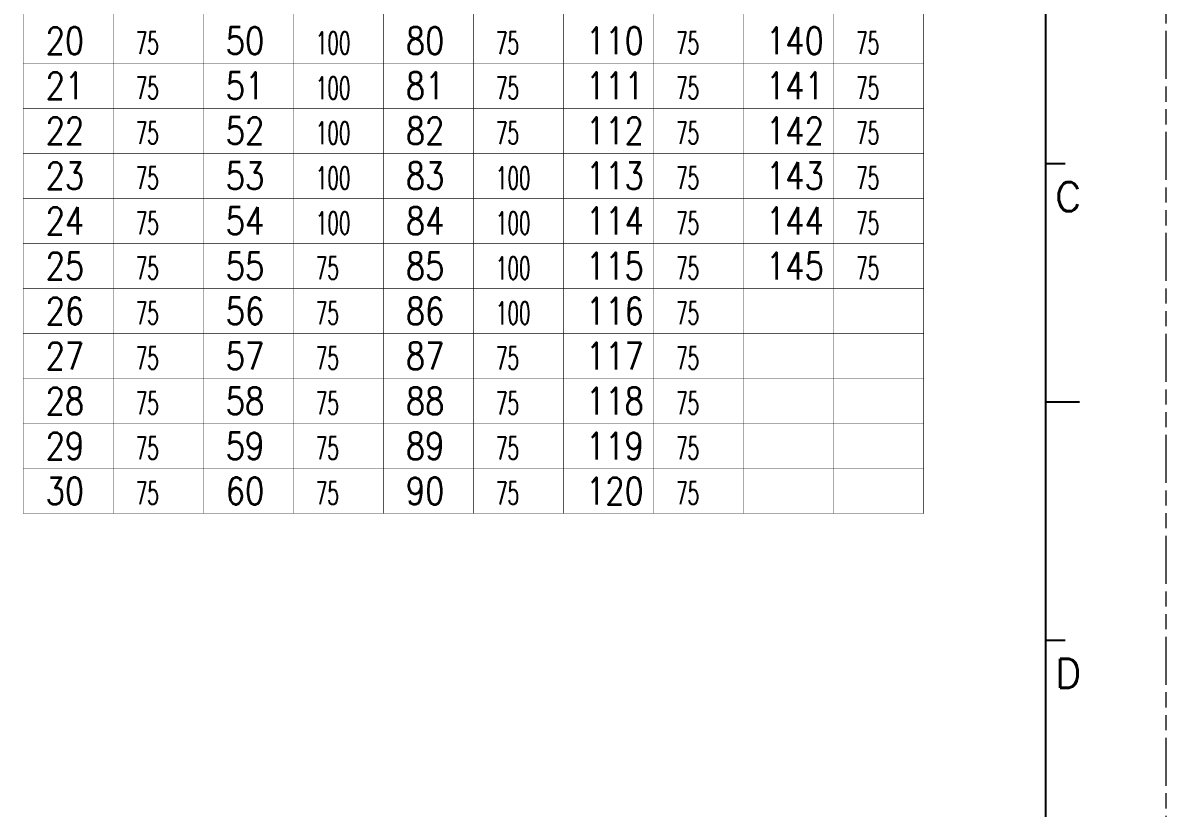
# Model space of a CAD drawing. Extents: x -945 to -170, y -475 to 73.
# Drawn here: x -396.5 to -170.1, y -319.1 to -163.5 of the extents above; entities that cross this region are included whole.
import ezdxf

# ---------------------------------------------------------------- set-up
doc = ezdxf.new("R2010")
doc.units = 0
doc.linetypes.add('PHANTOM', pattern=[29.5, 9.5, -1.5, 3, -1.5, 3, -1.5, 9.5])
doc.layers.get('0').update_dxf_attribs({"color": 9})
doc.layers.add('0PAPERF', color=2, linetype='PHANTOM', lineweight=0, plot=False)
doc.layers.add('a_area', color=3, linetype='Continuous')
doc.layers.add('biaozhu3', color=6, linetype='Continuous')
doc.styles.add('SIMPLEX', font='simplex.shx')
doc.styles.get("Standard").update_dxf_attribs({"font": 'txt.shx'})

# ---------------------------------------------------------------- blocks, each defined once
blk = doc.blocks.new('PAD_R9')
at = {"layer": 'a_area', "const_width": 0.5}
blk.add_lwpolyline([(0.25, 0, 1), (-0.25, 0, 1)], format="xyb", close=True, dxfattribs=at)

msp = doc.modelspace()

# ---------------------------------------------------------------- linework, layer by layer
for p, q in [((-193.9, -459.53), (-193.9, 44.66)), ((-193.9, -191.38), (-190.13, -191.38)), ((-193.9, -238.59), (-187.29, -238.59)), ((-193.9, -285.8), (-190.13, -285.8))]:
    msp.add_line(p, q)
at = {"layer": '0PAPERF'}
msp.add_line((-170.11, -474.63), (-170.11, 72.99), dxfattribs=at)
at = {"layer": 'biaozhu3', "linetype": 'Continuous', "const_width": 0.0892}
for points in [[(-396.5, 15.76), (-396.5, -260.7)], [(-378.67, 15.76), (-378.67, -260.7)], [(-360.83, 15.76), (-360.83, -260.7)], [(-343, 15.76), (-343, -260.7)], [(-325.16, 15.76), (-325.16, -260.7)], [(-307.32, 15.76), (-307.32, -260.7)], [(-289.49, 15.76), (-289.49, -260.7)], [(-271.65, 15.76), (-271.65, -260.7)], [(-253.82, 15.76), (-253.82, -260.7)], [(-235.98, 15.76), (-235.98, -260.7)], [(-218.14, 15.76), (-218.14, -260.7)], [(-396.5, -171.52), (-218.14, -171.52)], [(-396.5, -180.44), (-218.14, -180.44)], [(-396.5, -189.36), (-218.14, -189.36)], [(-396.5, -198.28), (-218.14, -198.28)], [(-396.5, -207.19), (-218.14, -207.19)], [(-396.5, -216.11), (-218.14, -216.11)], [(-396.5, -225.03), (-218.14, -225.03)], [(-396.5, -233.95), (-218.14, -233.95)], [(-396.5, -242.87), (-218.14, -242.87)], [(-396.5, -251.78), (-218.14, -251.78)], [(-396.5, -260.7), (-218.14, -260.7)]]:
    msp.add_lwpolyline(points, dxfattribs=at)

# ---------------------------------------------------------------- block references
at = {"layer": 'biaozhu3', "xscale": 0.08918015824722435, "yscale": 0.08918015824722435, "zscale": 8.918015824722435}
for p in [(-396.5, -171.52), (-218.14, -171.52), (-396.5, -180.44), (-218.14, -180.44), (-396.5, -189.36), (-218.14, -189.36), (-396.5, -198.28), (-218.14, -198.28), (-396.5, -207.19), (-218.14, -207.19), (-396.5, -216.11), (-218.14, -216.11), (-396.5, -225.03), (-218.14, -225.03), (-396.5, -233.95), (-218.14, -233.95), (-396.5, -242.87), (-218.14, -242.87), (-396.5, -251.78), (-218.14, -251.78), (-396.5, -260.7), (-396.5, -260.7), (-378.67, -260.7), (-360.83, -260.7), (-343, -260.7), (-325.16, -260.7), (-307.32, -260.7), (-289.49, -260.7), (-271.65, -260.7), (-253.82, -260.7), (-235.98, -260.7), (-218.14, -260.7), (-218.14, -260.7)]:
    msp.add_blockref('PAD_R9', p, dxfattribs=at)

# ---------------------------------------------------------------- texts
at = {"style": 'SIMPLEX'}
for s, p in [('C', (-192.07, -200.83)), ('D', (-192.07, -295.24))]:
    msp.add_text(s, height=5.74, dxfattribs=at).set_placement(p)
at = {"layer": 'biaozhu3'}
for s, height, width, p in [('20', 5.351, 0.833333, (-392.05, -169.74)), ('75', 4.459, 0.6, (-374.21, -169.74)), ('50', 5.351, 0.833333, (-356.37, -169.74)), ('100', 4.459, 0.6, (-338.54, -169.74)), ('80', 5.351, 0.833333, (-320.7, -169.74)), ('75', 4.459, 0.6, (-302.87, -169.74)), ('110', 5.351, 0.833333, (-285.03, -169.74)), ('75', 4.459, 0.6, (-267.19, -169.74)), ('140', 5.351, 0.833333, (-249.36, -169.74)), ('75', 4.459, 0.6, (-231.52, -169.74)), ('21', 5.351, 0.833333, (-392.05, -178.66)), ('75', 4.459, 0.6, (-374.21, -178.66)), ('51', 5.351, 0.833333, (-356.37, -178.66)), ('100', 4.459, 0.6, (-338.54, -178.66)), ('81', 5.351, 0.833333, (-320.7, -178.66)), ('75', 4.459, 0.6, (-302.87, -178.66)), ('111', 5.351, 0.833333, (-285.03, -178.66)), ('75', 4.459, 0.6, (-267.19, -178.66)), ('141', 5.351, 0.833333, (-249.36, -178.66)), ('75', 4.459, 0.6, (-231.52, -178.66)), ('22', 5.351, 0.833333, (-392.05, -187.57)), ('75', 4.459, 0.6, (-374.21, -187.57)), ('52', 5.351, 0.833333, (-356.37, -187.57)), ('100', 4.459, 0.6, (-338.54, -187.57)), ('82', 5.351, 0.833333, (-320.7, -187.57)), ('75', 4.459, 0.6, (-302.87, -187.57)), ('112', 5.351, 0.833333, (-285.03, -187.57)), ('75', 4.459, 0.6, (-267.19, -187.57)), ('142', 5.351, 0.833333, (-249.36, -187.57)), ('75', 4.459, 0.6, (-231.52, -187.57)), ('23', 5.351, 0.833333, (-392.05, -196.49)), ('75', 4.459, 0.6, (-374.21, -196.49)), ('53', 5.351, 0.833333, (-356.37, -196.49)), ('100', 4.459, 0.6, (-338.54, -196.49)), ('83', 5.351, 0.833333, (-320.7, -196.49)), ('100', 4.459, 0.6, (-302.87, -196.49)), ('113', 5.351, 0.833333, (-285.03, -196.49)), ('75', 4.459, 0.6, (-267.19, -196.49)), ('143', 5.351, 0.833333, (-249.36, -196.49)), ('75', 4.459, 0.6, (-231.52, -196.49)), ('24', 5.351, 0.833333, (-392.05, -205.41)), ('75', 4.459, 0.6, (-374.21, -205.41)), ('54', 5.351, 0.833333, (-356.37, -205.41)), ('100', 4.459, 0.6, (-338.54, -205.41)), ('84', 5.351, 0.833333, (-320.7, -205.41)), ('100', 4.459, 0.6, (-302.87, -205.41)), ('114', 5.351, 0.833333, (-285.03, -205.41)), ('75', 4.459, 0.6, (-267.19, -205.41)), ('144', 5.351, 0.833333, (-249.36, -205.41)), ('75', 4.459, 0.6, (-231.52, -205.41)), ('25', 5.351, 0.833333, (-392.05, -214.33)), ('75', 4.459, 0.6, (-374.21, -214.33)), ('55', 5.351, 0.833333, (-356.37, -214.33)), ('75', 4.459, 0.6, (-338.54, -214.33)), ('85', 5.351, 0.833333, (-320.7, -214.33)), ('100', 4.459, 0.6, (-302.87, -214.33)), ('115', 5.351, 0.833333, (-285.03, -214.33)), ('75', 4.459, 0.6, (-267.19, -214.33)), ('145', 5.351, 0.833333, (-249.36, -214.33)), ('75', 4.459, 0.6, (-231.52, -214.33)), ('26', 5.351, 0.833333, (-392.05, -223.25)), ('75', 4.459, 0.6, (-374.21, -223.25)), ('56', 5.351, 0.833333, (-356.37, -223.25)), ('75', 4.459, 0.6, (-338.54, -223.25)), ('86', 5.351, 0.833333, (-320.7, -223.25)), ('100', 4.459, 0.6, (-302.87, -223.25)), ('116', 5.351, 0.833333, (-285.03, -223.25)), ('75', 4.459, 0.6, (-267.19, -223.25)), ('27', 5.351, 0.833333, (-392.05, -232.16)), ('75', 4.459, 0.6, (-374.21, -232.16)), ('57', 5.351, 0.833333, (-356.37, -232.16)), ('75', 4.459, 0.6, (-338.54, -232.16)), ('87', 5.351, 0.833333, (-320.7, -232.16)), ('75', 4.459, 0.6, (-302.87, -232.16)), ('117', 5.351, 0.833333, (-285.03, -232.16)), ('75', 4.459, 0.6, (-267.19, -232.16)), ('28', 5.351, 0.833333, (-392.05, -241.08)), ('75', 4.459, 0.6, (-374.21, -241.08)), ('58', 5.351, 0.833333, (-356.37, -241.08)), ('75', 4.459, 0.6, (-338.54, -241.08)), ('88', 5.351, 0.833333, (-320.7, -241.08)), ('75', 4.459, 0.6, (-302.87, -241.08)), ('118', 5.351, 0.833333, (-285.03, -241.08)), ('75', 4.459, 0.6, (-267.19, -241.08)), ('29', 5.351, 0.833333, (-392.05, -250)), ('75', 4.459, 0.6, (-374.21, -250)), ('59', 5.351, 0.833333, (-356.37, -250)), ('75', 4.459, 0.6, (-338.54, -250)), ('89', 5.351, 0.833333, (-320.7, -250)), ('75', 4.459, 0.6, (-302.87, -250)), ('119', 5.351, 0.833333, (-285.03, -250)), ('75', 4.459, 0.6, (-267.19, -250)), ('30', 5.351, 0.833333, (-392.05, -258.92)), ('60', 5.351, 0.833333, (-356.37, -258.92)), ('90', 5.351, 0.833333, (-320.7, -258.92)), ('120', 5.351, 0.833333, (-285.03, -258.92)), ('75', 4.459, 0.6, (-374.21, -258.92)), ('75', 4.459, 0.6, (-338.54, -258.92)), ('75', 4.459, 0.6, (-302.87, -258.92)), ('75', 4.459, 0.6, (-267.19, -258.92))]:
    msp.add_text(s, height=height, dxfattribs=dict(at, width=width)).set_placement(p)

doc.saveas('drawing.dxf')
